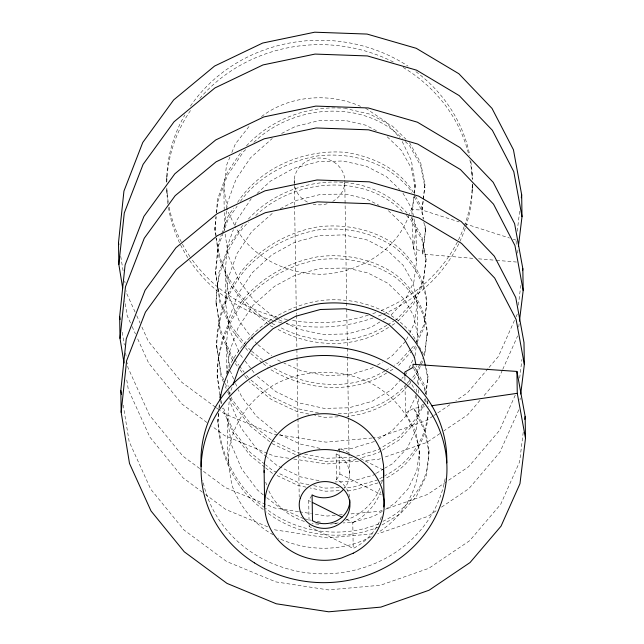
<?xml version="1.0" encoding="UTF-8"?>
<svg xmlns="http://www.w3.org/2000/svg" width="644" height="644" viewBox="0 0 644 644"><rect width="100%" height="100%" fill="white"/><g stroke="black" fill="none" stroke-linecap="round" stroke-linejoin="round"><path stroke-width="0.48" stroke-dasharray="3.22 2.42" d="M238.844 351.415L229.658 329.961L225.682 304.081L228.234 278.031L237.129 253.374L251.764 231.566L273.418 212.391M229.787 395.802L230.037 392.921L232.041 387.447M268.645 324.399L247.868 307.687L230.488 284.898L219.242 258.63L214.871 230.455L215.893 216.617M216.279 212.705L217.632 199.012L227.429 172.173L241.878 150.938M214.871 230.455L216.231 216.762M216.617 212.85L217.68 202.087L227.477 175.249L243.593 151.557L246.531 148.925M244.962 347.044L231.18 328.971L219.934 302.704L215.515 271.454L218.324 243.086L221.367 234.762M215.563 274.529L218.372 246.161L222.768 234.134M232.846 360.358L231.655 358.788L220.401 332.521L215.982 301.271L218.799 272.903L228.596 246.064L243.038 224.828M216.03 304.346C216.295 274.151 227.026 243.762 248.431 222.148M226.406 210.902L224.523 230.198L223.862 188.426L226.463 165.46L229.908 157.152M226.495 209.936L227.074 204.14L227.968 201.403L235.97 179.483L237.443 177.028L250.597 157.683L272.259 138.5M223.42 382.029L221.093 376.595L216.674 345.345C216.69 316.47 226.97 288.641 245.396 266.447C264.861 245.453 290.653 231.389 318.925 226.696C345.2 223.814 372.015 229.071 394.104 243.955C412.651 258.188 425.281 279.15 426.811 302.712L423.945 327.997L417.062 342.383M216.722 348.42C216.738 319.545 227.018 291.716 245.445 269.522C264.909 248.528 290.702 234.464 318.973 229.771C345.248 226.889 372.063 232.146 394.152 247.03C412.699 261.255 425.33 282.225 426.859 305.787M225.682 304.081L225.167 271.196L227.718 245.147L233.386 229.618M219.749 394.748L217.141 375.162C217.157 346.279 227.437 318.458 245.863 296.264C265.336 275.27 291.128 261.206 319.392 256.505C345.667 253.631 372.482 258.88 394.571 273.772C413.126 287.997 425.748 308.967 427.278 332.521L424.67 355.874M217.189 378.229C217.205 349.354 227.485 321.525 245.911 299.339C265.384 278.345 291.177 264.282 319.44 259.58C345.715 256.698 372.53 261.955 394.619 276.839C413.174 291.072 425.797 312.042 427.326 335.596M263.195 509.444C235.422 489.545 219.982 455.936 217.881 422.311L218.421 413.368M218.904 408.473L219.387 403.587M217.881 422.311L218.759 413.504M219.338 407.636L219.821 402.742M226.785 373.987L226.326 345.087L228.878 319.038L237.773 294.372L252.408 272.573L271.768 254.903L294.55 242.369L319.183 235.615L343.993 234.875L367.281 240.011L387.463 250.444L403.152 265.264L413.279 283.255L417.159 302.97L417.674 335.862L416.781 342.383M227.195 374.124L229.393 351.922L238.288 327.257L252.923 305.457L274.577 286.274L295.065 275.262L319.698 268.5L346.85 268.025L367.796 272.895L387.978 283.336L404.69 299.718L413.794 316.14L417.674 335.862M273.281 534.81C253.792 524.313 239.826 506.152 232.098 485.64C226.084 457.135 226.334 427.56 229.497 398.7M228.177 462.843C227.984 430.361 246.201 401.397 273.813 384.975C303.203 369.028 339.308 368.078 369.519 382.391C398.016 397.292 417.892 425.193 419.59 457.675C419.655 487.669 403.828 516.738 378.149 532.379M413.738 196.863L412.675 206.233L409.447 214.033M414.173 193.039L415.275 183.258L411.355 160.469L401.478 140.03M409.528 142.622L420.685 162.731L424.951 184.748L422.094 210.033L459.14 221.898M517.221 231.277L519.748 210.564M517.567 253.156L518.05 249.204M518.38 305.167L520.787 285.437M518.726 327.039L519.209 323.095M519.66 378.068L521.946 359.328M520.006 399.948L520.247 397.968M523.226 432.229L519.619 461.82L500.71 504.268L469.693 540.678L428.695 568.37L380.499 585.235L328.384 589.92L275.906 581.902L226.632 561.504L183.918 529.915L150.664 489.078L129.146 441.567L123.229 405.157M414.454 194.609L412.707 207.972L411.79 209.59L412.063 216.481M414.583 193.651L415.275 183.258M402.951 193.111L412.12 209.364L415.992 229.087L413.351 248.978L422.738 251.031L422.786 254.106L474.62 258.494M424.951 184.748L422.094 210.033L411.79 209.59M422.738 251.031L425.644 228.821L424.533 223.082M422.786 254.106L425.644 228.821M417.159 302.97L414.511 322.869L409.834 332.642M411.17 217.382L421.844 236.622L426.119 258.638L423.205 280.848L413.311 301.529L397.107 319.062L394.531 320.615M426.119 258.638L423.253 283.923L413.359 304.604L397.831 321.404M415.026 355.754L416.153 347.156M426.811 302.712L423.897 324.922L416.153 341.103M416.314 392.14L416.942 387.366M417.441 383.542L418.318 376.861L416.096 365.663M424.364 354.731L427.278 332.521M425.692 393.983L427.97 376.603L425.926 366.074M425.104 401.888L425.612 398.024M426.119 394.16L427.97 376.603M405.052 386.046L405.47 413.046L415.605 431.029L419.477 450.752L416.829 470.643L407.837 489.15L394.603 503.463L385.611 509.332M427.801 411.242C427.125 438.636 409.085 463.664 384.862 475.658M428.236 411.419C427.97 439.812 410.236 466.345 384.911 478.734M405.47 413.046L413.706 408.36C427.181 426.924 432.1 450.422 426.223 472.696C418.745 493.884 403.361 511.658 382.979 521.294M429.129 450.486L426.272 475.771L416.378 496.452L400.166 513.984L381.312 525.407M415.992 229.087L416.515 261.971L413.867 281.863L404.875 300.37L390.143 316.011L388.179 316.92M415.944 395.005L415.67 396.752L406.678 415.259L391.946 430.9L376.957 439.989M418.664 398.789L418.833 409.745L416.185 429.645L407.193 448.144L392.47 463.793L384.669 468.228M221.705 233.836L228.121 216.255L233.683 208.084M223.106 233.209L228.169 219.322L237.064 206.257M235.052 225.054L236.614 220.481L251.241 198.682M227.404 372.361L228.757 368.658M229.095 367.732L230.447 364.029C248.995 329.969 281.814 306.802 320.084 300.587C354.466 296.594 390.087 307.164 412.538 334.469M231.816 152.539L235.406 143.878L249.47 125.934M409.085 214.895C396.688 250.822 358.966 272.678 322.129 274.264C287.562 274.473 251.313 257.584 235.004 226.157M514.484 320.366L498.384 356.486L488.691 367.869M516.094 316.751L517.301 314.047M502.352 370.236L498.73 378.366L483.225 396.575M502.755 369.334L517.647 335.918M515.24 395.158L499.551 430.377L468.534 466.787L447.218 481.189M518.806 409.809L499.889 452.257L468.88 488.667L440.995 507.496M406.428 339.758L409.407 333.536M415.34 345.981L414.052 348.678L397.847 366.211M406.034 374.261L406.887 372.482M409.012 368.03L414.116 357.364M419.638 364.625L414.47 375.412L411.774 378.334M420.065 363.723L422.649 358.33M422.697 361.405L414.519 378.487L413.174 379.952M422.48 404.207L415.163 419.494L398.958 437.026L381.82 447.403M424.203 400.608L425.056 398.813M424.678 402.782L415.211 422.569L399.006 440.094L381.868 450.478M309.031 520.521L308.718 500.613L311.599 495.695M349.644 497.112A25.358 23.426 -0.9 0 0 338.857 480.899L336.53 479.732L336.12 453.859L337.086 452.225M337.561 451.404L339.485 448.127L349.378 453.062M381.361 516.721A59.626 55.086 -0.9 0 1 353.202 548.463L309.128 526.486L310.569 524.031M336.53 479.732L339.895 474L339.485 448.127M237.572 202.361C260.554 167.504 303.904 149.062 345.079 152.306C371.821 156.218 399.61 168.68 413.617 192.814M240.397 201.355C258.574 176.4 287.763 161.242 317.814 155.88C352.196 151.887 387.817 162.465 410.268 189.771L411.725 192.395M488.047 368.626L467.375 392.904L455.896 400.657M479.997 400.367L467.721 414.776L443.941 430.836M405.519 341.368L392.277 355.689L385.788 360.044M410.631 349.257L397.799 363.136L394.37 365.212M411.307 348.525L414.003 345.603M401.236 379.163L391.302 389.902L371.846 401.405L348.968 407.789L324.238 408.385L299.331 402.967L275.946 391.681L256.425 375.694M401.896 378.447L403.225 377.014M406.372 384.178C389.475 403.78 362.677 413.947 337.086 413.778M407.04 383.454L411.097 379.066M407.765 385.796C393.033 403.981 369.68 413.955 346.858 416.507M408.441 385.064L412.498 380.685M246.483 145.85C271.06 119.398 307.47 105.495 343.413 108.248M253.889 142.324C292.376 104.69 363.578 98.282 402.379 138.766M257.053 193.474L270.609 181.02L293.39 168.487L318.023 161.725L342.833 160.992L366.122 166.12L386.303 176.553L399.707 189.457M248.383 219.073C288.005 175.434 366.17 166.514 407.089 213.043M255.781 215.555C293.986 178.742 364.254 172.463 402.814 211.965M261.464 116.604C289.204 95.401 328.899 92.269 360.568 106.349M432.937 416.161L426.376 420.588L378.181 437.461L373.166 437.912M433.758 415.605L437.034 413.392M437.856 412.836L450.977 403.981M439.836 433.605L426.714 442.468L384.194 457.353M446.397 481.744L427.536 494.479L385.957 509.034M436.077 510.821L427.882 516.359L379.678 533.224L377.674 533.401M379.847 321.968L370.678 327.522L347.808 333.898L323.079 334.502L298.172 329.076L286.169 323.151M383.18 319.947L386.513 317.927M386.819 325.284C355.029 345.844 311.76 344.588 279.013 326.741M387.68 324.769L393.677 321.139M388.582 327.321C355.665 349.523 310.319 347.728 276.397 328.569M392.011 325.244L396.293 322.652M377.456 365.092L382.456 362.065M384.943 370.92C348.613 392.8 298.953 386.923 265.441 362.306M385.804 370.405L390.94 367.289M386.706 372.957C351.89 395.183 305.385 390.192 270.874 369.72L269.337 368.481M390.135 370.88L393.565 368.803M380.966 447.926L377.537 450.003L356.092 456.25M381.015 451.001L377.585 453.078L359.867 458.238M375.5 473.783L373.005 475.296L350.127 481.672L335.065 481.929M376.338 473.276L383.832 468.735M379.719 478.774L384.001 476.182M380.62 481.334L384.049 479.257M382.278 511.352L373.649 516.295L353.081 522.284L343.043 522.952M281.645 133.453L295.226 126.546L319.875 120.396L344.532 120.251L365.478 125.121L377.875 131.424M280.245 208.712L296.385 200.437L321.034 194.279L345.691 194.142L366.637 199.004L379.042 205.315M373.295 367.611L350.763 374.51L326.218 375.694L301.328 370.88L283.923 363.071M374.454 441.502L351.922 448.401L338.011 449.206M345.546 520.263L352.711 517.301A59.626 55.086 -0.9 0 0 379.944 488.039M371.194 536.677C342.536 551.924 307.47 551.795 278.248 538.118M380.411 458.673L378.519 459.333L363.49 460.685M382.174 510.354L379.34 511.344L349.273 514.049M356.14 459.317L352.405 460.404L325.188 461.378L298.752 455.92M378.004 479.812L352.832 487.146L344.081 487.46M378.052 482.887L352.88 490.221L347.044 490.43M378.696 523.894C341.658 538.835 296.763 533.216 265.449 508.229M378.744 526.961C341.996 541.797 297.576 536.371 266.27 511.924M424.549 406.783L413.706 408.36L424.903 431.544L429.178 453.561M372.168 438.001L326.065 442.146L278.538 434.877M358.475 461.136L326.411 464.026L293.728 459.027M335.242 515.313L327.224 516.037L312.372 513.759M339.251 514.95L342.262 514.685M372.667 533.852L327.571 537.909L275.085 529.891L272.299 528.732M338.108 416.821L324.496 417.304L314.707 415.283M352.357 457.329L325.139 458.311L304.58 454.06M339.219 487.637L325.606 488.12L312.879 485.496M339.267 490.704L325.655 491.195L309.989 487.959M333.375 523.298L338.205 523.129M478.605 258.832L495.55 260.265M496.548 260.345L516.48 262.036M277.548 434.724L273.587 434.12L224.305 413.73L220.28 410.743M288.778 458.27L273.925 456L268.347 453.69M298.51 511.642L274.747 508.011L225.472 487.613L200.485 469.138M299.5 511.795L311.382 513.614M318.571 413.021L297.037 408.57L271.293 396.454L248.978 378.495M308.83 414.068L297.085 411.645L271.341 399.53L249.027 381.57M320.012 448.385L299.975 443.966L278.949 434.072M300.659 453.255L297.729 452.651L271.985 440.528M318.989 480.674L300.49 476.858L277.105 465.564L267.461 457.53M308.967 484.682L298.196 482.461L277.781 472.849M306.077 487.154L298.244 485.536L276.051 475.087M304.628 518.855L311.438 520.263M317.283 521.471L322.145 522.477M344.387 108.232L370.034 114.189L392.252 125.991L405.929 139.152M303.654 518.653L280.116 507.963L266.358 497.401M464.839 223.726L509.493 238.022M513.292 239.238L516.142 240.156M267.421 453.304L224.651 435.602L211.755 426.07M267.654 526.808L225.811 509.493L205.661 494.592M278.288 319.44L274.787 317.79L254.509 301.191L238.723 280.212L228.491 256.071L224.965 233.072M279.166 319.851L285.292 322.741M271.905 323.401L275.455 325.075M270.182 325.639L272.847 326.894M280.422 361.421L275.431 358.788M272.034 443.603L295.999 454.889M276.896 472.43L272.452 470.345L265.529 464.775M360.173 458.439L382.657 469.653M336.12 453.859L338.454 455.026A25.358 23.426 -0.9 0 1 344.492 488.249M339.895 474L381.264 494.632M308.718 500.613L310.521 501.515M346.496 519.45L352.791 522.59L353.202 548.463M365.639 108.264L385.434 121.499L399.852 137.897M215.442 407.169L181.592 382.142L148.345 341.304L141.728 326.677M216.247 407.765L219.475 410.148M206.925 422.496L181.938 404.013L148.692 363.176L137.1 337.593M199.68 468.542L182.751 456.024L149.505 415.187L127.987 367.676L127.19 362.757M202.441 492.209L183.097 477.904L149.851 437.067L128.333 389.556L126.409 377.746M270.134 322.564C241.613 303.493 219.427 272.879 216.481 238.071M257.962 344.733L271.631 355.738M250.822 350.545L246.708 346.327M251.587 351.165L264.668 361.687M250.87 353.62L262.406 362.902M263.179 363.522L268.564 367.861M276.59 432.679L256.312 416.088L242.12 397.477L238.224 389.741M271.221 439.908L249.671 422.577L232.299 399.787L231.132 397.074M269.723 441.744L249.719 425.644L232.347 402.862L230.407 398.33M266.705 456.918L256.827 448.973L241.041 427.994L230.818 403.844L229.964 398.105M264.756 464.155L250.138 452.386L232.766 429.604L223.066 406.96M264.805 467.23L250.186 455.461L232.814 432.679L222.333 408.216M265.578 467.842L272.501 473.421M263.324 494.954L257.471 489.971L241.685 468.993L231.462 444.851L227.485 418.97M264.684 507.609C236.123 487.637 219.902 453.585 217.833 419.236M257.197 344.121L253.382 339.871M405.253 141.535L409.576 145.689L420.733 165.806L425 187.823M387.237 136.794L401.349 150.374L411.476 168.366L415.348 188.08M406.42 215.426L410.735 219.58L421.892 239.697L426.167 261.714M388.396 210.685L402.508 224.265L412.635 242.257L416.515 261.971M252.786 339.09L239.367 321.219L230.174 299.758L229.135 297.069L225.167 271.196M246.113 345.546L231.132 325.896L219.886 299.629L215.515 271.454M245.565 347.832L248.56 351.761M240.47 354.876L242.836 357.983M245.203 361.083L254.074 372.715M233.997 358.853L231.607 355.713L220.353 329.446L215.982 301.271M234.601 359.642L238.795 365.14M239.391 365.929L244.189 372.216M246.58 375.355L248.383 377.714M235.245 363.498L239.439 369.004M240.043 369.785L244.237 375.283M244.833 376.072L247.232 379.211M415.557 196.315L421.377 206.804L423.792 219.25M414.148 196.766L421.426 209.88L423.1 218.493M413.512 336.224L418.85 345.836M419.333 346.714L423.696 354.586M414.462 366.911L424.163 384.396L426.207 394.925M413.545 368.231L424.211 387.471L425.33 393.218M409.206 379.654L414.961 390.031M234.577 225.279L227.791 211.224L227.276 208.262M135.103 312.058L126.828 293.785L126.345 290.83M136.761 315.713L140.07 323.022M130.482 322.974L127.174 315.665L124.775 300.909M132.141 326.629L135.449 333.938M233.635 379.01L230.302 370.96M235.543 383.486L236.694 386.167M223.758 379.863L221.045 373.52L216.674 345.345M225.311 383.486L227.252 388.01M228.805 391.633L229.578 393.452M225.36 386.561L226.133 388.372M227.686 391.995L228.853 394.708M423.841 222.325L425.692 231.896M425.418 366.275L428.019 379.67M427.326 400.673L428.437 406.412M426.811 400.874L427.745 405.656M416.08 395.553L418.833 409.745M223.862 188.426L227.107 207.271M120.742 256.401L123.149 271.156M124.751 280.993L125.065 282.966M122.223 332.256L124.308 345.047M125.588 352.92L126.385 357.839M214.822 227.38L216.328 237.097M229.409 365.204L226.326 345.087M227.139 379.888L228.185 386.601M228.773 390.433L229.369 394.273M217.141 375.162L219.701 391.673M221.061 400.415L221.512 403.329M220.659 400.576L221.56 406.404M412.104 217.463L413.351 248.978M516.158 241.146L516.214 245.123M472.028 172.181L472.1 176.593M472.197 186.961L472.269 191.373M418.318 376.861L418.439 384.83M418.519 389.813L418.584 393.806M419.477 450.752L419.59 457.675M404.907 377.046L404.987 382.045M344.782 183.202L346.641 301.706M346.657 302.712L346.738 307.735M346.754 308.742L347.494 355.939M347.51 356.945L349.378 476.133M309.096 524.498L309.128 526.486M294.219 179.668L294.614 204.784M294.63 205.79L296.337 314.296M296.353 315.302L296.876 348.46M296.892 349.459L297.005 356.494M297.021 357.501L297.963 417.779M297.979 418.785L298.534 453.948M298.55 454.954L299.21 497.152M166.804 175.909L166.868 180.32M166.973 190.688L167.046 195.1M344.83 180.256A25.358 23.426 -0.9 0 1 332.763 201.371M327.136 203.754A25.358 23.426 -0.9 0 1 313.169 204.132M307.413 202.055A25.358 23.426 -0.9 0 1 294.525 185.528M294.364 184.562A25.358 23.426 -0.9 0 1 316.18 158.215A25.358 23.426 -0.9 0 1 344.637 178.308M338.253 522.831A59.932 55.368 -0.9 0 1 330.501 524.111M318.772 524.248A59.932 55.368 -0.9 0 1 311.962 523.347M304.427 521.455A59.932 55.368 -0.9 0 1 268.266 489.521M266.568 484.964A59.932 55.368 -0.9 0 1 265.755 482.187M382.262 480.722A59.626 55.086 -0.9 0 1 381.481 483.636M380.66 491.678A59.626 55.086 -0.9 0 1 352.791 522.59M445.141 478.669A122.94 113.577 -0.9 0 1 324.487 573.836A122.94 113.577 -0.9 0 1 202.828 480.319M472.302 184.007A152.837 141.197 -0.9 0 1 464.533 225.642M464.187 226.575A152.837 141.197 -0.9 0 1 380.419 310.794M375.798 312.582A152.837 141.197 -0.9 0 1 372.063 313.902M368.288 315.141A152.837 141.197 -0.9 0 1 292.279 320.446M287.369 319.553A152.837 141.197 -0.9 0 1 281.533 318.297M277.669 317.339A152.837 141.197 -0.9 0 1 190.487 257.423M189.916 256.594A152.837 141.197 -0.9 0 1 169.002 206.338M168.317 202.449A152.837 141.197 -0.9 0 1 166.764 186.752M166.667 181.817A152.837 141.197 -0.9 0 1 184.884 114.89M190.439 106.099A152.837 141.197 -0.9 0 1 408.006 66.115M415.96 71.685A152.837 141.197 -0.9 0 1 469.814 155.566M470.836 161.394A152.837 141.197 -0.9 0 1 472.318 179.072M472.398 184.474A152.837 141.197 -0.9 0 1 465.58 227.227M465.258 228.169A152.837 141.197 -0.9 0 1 459.204 242.925M458.769 243.826A152.837 141.197 -0.9 0 1 382.319 314.457M381.401 314.836A152.837 141.197 -0.9 0 1 376.796 316.647M373.069 317.991A152.837 141.197 -0.9 0 1 285.485 323.57M281.597 322.708A152.837 141.197 -0.9 0 1 273.901 320.704M272.951 320.422A152.837 141.197 -0.9 0 1 188.314 258.477M187.774 257.632A152.837 141.197 -0.9 0 1 179.966 243.633M179.539 242.732A152.837 141.197 -0.9 0 1 168.084 204.905M167.947 203.931A152.837 141.197 -0.9 0 1 166.74 187.219M166.796 182.284A152.837 141.197 -0.9 0 1 190.511 110.51M199.777 98.443A152.837 141.197 -0.9 0 1 393.685 62.186M403.112 67.411A152.837 141.197 -0.9 0 1 468.599 154.182M469.887 159.978A152.837 141.197 -0.9 0 1 472.269 179.539"/><path stroke-width="0.97" d="M219.966 397.71L220.264 394.78M220.111 399.811C222.76 378.793 234.022 360.052 246.604 343.413C266.077 322.419 291.869 308.355 320.132 303.654C346.408 300.78 373.23 306.029 395.311 320.921C408.884 332.594 422.335 346.995 425.233 365.317M122.69 288.118L118.85 264.499L118.504 242.627L123.938 191.091L142.759 142.485L173.671 99.917L214.573 66.066L262.672 43.043L314.691 32.2L367.072 34.068L416.249 48.3L458.874 73.738L492.024 108.417L513.445 149.77L521.672 194.778L522.01 216.658L518.404 246.249M118.85 264.499L124.284 212.971L143.097 164.365L174.017 121.797L214.919 87.946L263.018 64.923L315.037 54.08L367.418 55.939L416.596 70.18L459.212 95.61L492.362 130.289L513.783 171.65L522.01 216.658M124.01 362.991L120.009 338.39L119.663 316.51L125.097 264.974L143.918 216.376L174.83 173.808L215.732 139.957L263.831 116.934L315.85 106.091L368.231 107.951L417.417 122.191L460.033 147.621L493.183 182.3L514.604 223.661L522.831 268.669L523.178 290.541L519.45 321.123M120.009 338.39L125.443 286.854L144.256 238.256L175.176 195.679L216.078 161.837L264.177 138.814L316.196 127.963L368.577 129.83L417.755 144.071L460.371 169.501L493.529 204.18L514.95 245.541L523.178 290.541M404.891 376.04L404.826 372.047L413.062 367.362L413.013 364.287L516.923 371.435L525.15 416.443L525.496 438.323L519.966 483.7L501.048 526.148L470.04 562.558L429.041 590.242L380.846 607.115L328.73 611.8L276.252 603.774L226.978 583.384L184.256 551.795L151.01 510.958L129.492 463.439L121.169 412.281L120.822 390.401L126.256 338.865L145.077 290.267L175.989 247.69L216.891 213.848L264.998 190.825L317.009 179.974L369.398 181.841L418.576 196.082L461.193 221.512L494.342 256.191L515.764 297.552L523.991 342.552L524.337 364.432L520.73 394.023M121.169 412.281L126.602 360.745L145.423 312.139L176.335 269.57L217.237 235.728L265.336 212.697L317.355 201.854L369.737 203.721L418.914 217.962L461.539 243.392L494.689 278.071L516.11 319.424L524.337 364.432M521.31 197.74L521.672 194.778M522.59 270.641L522.831 268.669M524.788 419.405L525.15 416.443M233.039 384.701L238.932 368.263L253.567 346.464L272.927 328.794L295.709 316.26L320.342 309.498L345.152 308.766L368.44 313.894L388.622 324.334L404.311 339.155L414.438 357.146L415.911 364.713M431.456 405.784L517.269 393.315L516.923 371.435M312.316 502.409L341.996 517.212M517.269 393.315L525.496 438.323M118.504 242.627L118.826 244.591M119.663 316.51L120.146 319.464M120.822 390.401L121.466 394.337M264.112 470.7L264.676 506.562M264.201 472.616A59.932 55.368 -0.9 0 1 313.588 414.575A59.932 55.368 -0.9 0 1 381.473 453.191L383.478 464.807A59.626 55.086 -0.9 0 1 383.558 471.802M383.647 477.099A59.626 55.086 -0.9 0 0 383.558 470.104L383.961 495.977A59.626 55.086 -0.9 0 1 383.671 506.957M343.397 489.529A25.358 23.426 -0.9 0 1 314.417 496.041L312.082 494.882L312.493 520.755L314.819 521.914A25.358 23.426 -0.9 0 0 349.861 500.05M201.121 466.546A122.94 113.577 -0.9 0 1 322.209 346.689A122.94 113.577 -0.9 0 1 446.775 462.883M300.265 498.359C296.401 509.871 303.727 522.695 314.892 526.615A25.358 23.426 -0.9 0 0 346.875 516.061A25.358 23.426 -0.9 0 0 338.937 485.6C325.711 476.874 305.151 482.944 300.265 498.359M353.274 553.172L341.634 557.986A59.932 55.368 -0.9 0 1 267.131 520.835A59.932 55.368 -0.9 0 1 307.534 451.903A59.932 55.368 -0.9 0 1 382.037 489.062L384.041 500.678A59.626 55.086 -0.9 0 1 353.274 553.172M254.444 562.88A122.94 113.577 -0.9 0 0 446.582 477.647A122.94 113.577 -0.9 0 0 271.035 366.71A122.94 113.577 -0.9 0 0 254.444 562.88"/></g></svg>
